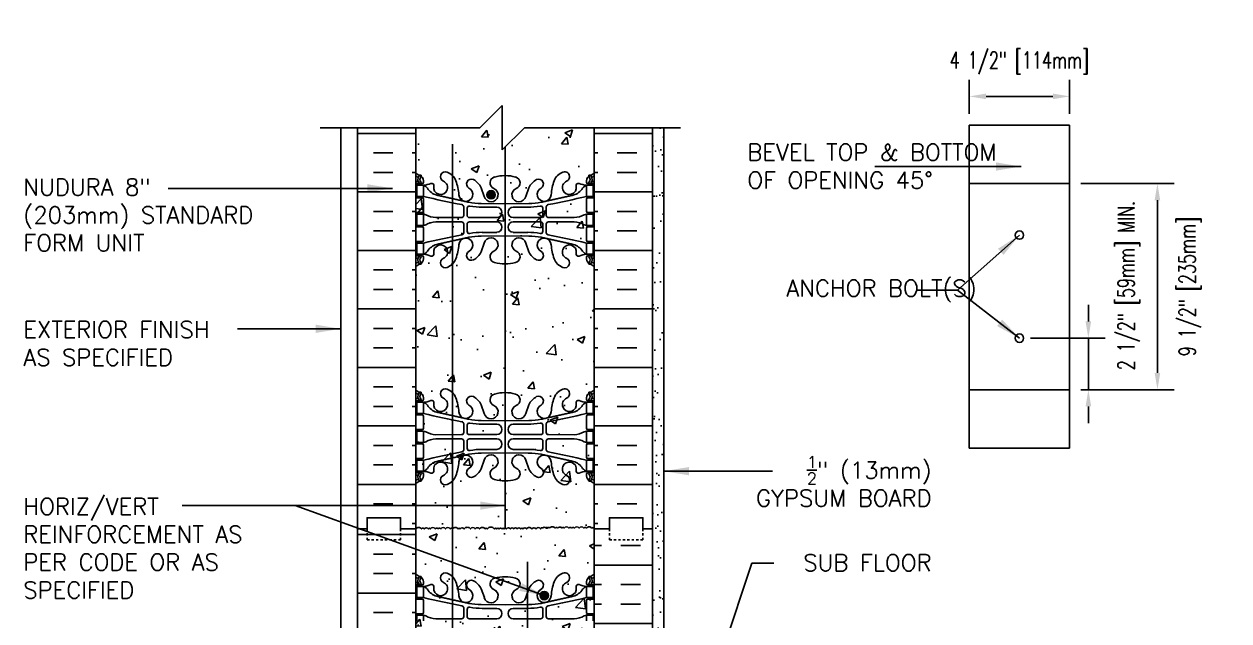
# Model space of a CAD drawing. Header units: inches. Extents: x 23.5 to 82.7, y -12.5 to 63.7.
# Drawn here: x 28.6 to 82.7, y 36.9 to 63.7 of the extents above; entities that cross this region are included whole.
import ezdxf

# ---------------------------------------------------------------- set-up
doc = ezdxf.new("R2010")
doc.units = ezdxf.units.IN
doc.header["$LTSCALE"] = 0.5
doc.header["$MEASUREMENT"] = 0
doc.linetypes.add('DASHED2', pattern=[0.375, 0.25, -0.125])
for name, color, linetype in [('HATCH', 12, 'Continuous'), ('line25', 2, 'Continuous'), ('LINE3', 3, 'Continuous'), ('LINE50', 5, 'Continuous'), ('LINE9', 9, 'Continuous'), ('TEXT', 4, 'Continuous'), ('Web_Edge', 9, 'Continuous')]:
    doc.layers.add(name, color=color, linetype=linetype)
doc.styles.add('DIM', font='romans.shx', dxfattribs={"width": 0.7})
doc.styles.add('ROMANS', font='romans.shx', dxfattribs={"height": 1.125})
doc.dimstyles.new('ext_12', dxfattribs={"dimscale": 12, "dimtxt": 0.09375, "dimasz": 0.09375, "dimexe": 0.09375, "dimexo": 0.0625, "dimgap": 0.0625, "dimtad": 1, "dimdec": 1, "dimzin": 3, "dimdsep": 46, "dimlunit": 4, "dimtxsty": 'DIM', "dimcen": 0.09, "dimdle": 0.09375, "dimclrt": 4, "dimadec": 0, "dimazin": 0, "dimtfac": 1, "dimtdec": 1, "dimtmove": 2, "dimatfit": 3, "dimfxl": 0, "dimfrac": 2, "dimtolj": 1, "dimtzin": 0, "dimarcsym": 0})
doc.dimstyles.new('ext_8', dxfattribs={"dimscale": 8, "dimtxt": 0.09375, "dimasz": 0.09375, "dimexe": 0.09375, "dimexo": 0.0625, "dimgap": 0.0625, "dimtad": 1, "dimdec": 1, "dimzin": 3, "dimdsep": 46, "dimlunit": 4, "dimtxsty": 'DIM', "dimcen": 0.09, "dimdle": 0.09375, "dimclrt": 4, "dimadec": 0, "dimazin": 0, "dimtfac": 1, "dimtdec": 1, "dimtmove": 2, "dimatfit": 3, "dimfxl": 0, "dimfrac": 2, "dimtolj": 1, "dimtzin": 0, "dimarcsym": 0})

# ---------------------------------------------------------------- blocks, each defined once
blk = doc.blocks.new('*D2')
at = {"layer": 'Defpoints', "color": 0}
for p in [(73.315, 49.565), (76.409, 49.565), (75.565, 47.252)]:
    blk.add_point(p, dxfattribs=at)
at = {"layer": 'TEXT', "color": 0, "lineweight": -2}
for p, q in [((76.409, 50.315), (76.409, 51.065)), ((73.815, 49.565), (77.159, 49.565)), ((76.409, 47.252), (76.409, 49.565)), ((76.065, 47.252), (77.159, 47.252)), ((76.409, 46.502), (76.409, 45.752))]:
    blk.add_line(p, q, dxfattribs=at)
at = {"layer": 'TEXT', "color": 0}
for points in [[(76.284, 50.315), (76.534, 50.315), (76.409, 49.565)], [(76.284, 46.502), (76.534, 46.502), (76.409, 47.252)]]:
    blk.add_solid(points, dxfattribs=at)
at = {"layer": 'TEXT', "color": 4, "insert": (78.224, 51.923), "char_height": 0.75, "attachment_point": 5, "rotation": 90, "style": 'DIM'}
blk.add_mtext('\\A1;2 1/2" [59mm] MIN.', dxfattribs=at)
blk = doc.blocks.new('*D3')
at = {"layer": 'Defpoints', "color": 0}
for p in [(75.565, 56.502), (75.565, 47.252), (79.508, 47.252)]:
    blk.add_point(p, dxfattribs=at)
at = {"layer": 'TEXT', "color": 0, "lineweight": -2}
for p, q in [((76.065, 56.502), (80.258, 56.502)), ((79.508, 55.752), (79.508, 48.002)), ((76.065, 47.252), (80.258, 47.252))]:
    blk.add_line(p, q, dxfattribs=at)
at = {"layer": 'TEXT', "color": 0}
for points in [[(79.383, 55.752), (79.633, 55.752), (79.508, 56.502)], [(79.383, 48.002), (79.633, 48.002), (79.508, 47.252)]]:
    blk.add_solid(points, dxfattribs=at)
at = {"layer": 'TEXT', "color": 4, "insert": (80.971, 51.877), "char_height": 0.75, "attachment_point": 5, "rotation": 90, "style": 'DIM'}
blk.add_mtext('\\A1;9 1/2" [235mm]', dxfattribs=at)
blk = doc.blocks.new('*D4')
at = {"layer": 'Defpoints', "color": 0}
for p in [(71.065, 60.413), (71.065, 59.127), (75.565, 59.127)]:
    blk.add_point(p, dxfattribs=at)
at = {"layer": 'TEXT', "color": 0, "lineweight": -2}
for p, q in [((71.065, 59.627), (71.065, 61.163)), ((75.565, 59.627), (75.565, 61.163)), ((74.815, 60.413), (71.815, 60.413))]:
    blk.add_line(p, q, dxfattribs=at)
at = {"layer": 'TEXT', "color": 0}
for points in [[(71.815, 60.538), (71.815, 60.288), (71.065, 60.413)], [(74.815, 60.538), (74.815, 60.288), (75.565, 60.413)]]:
    blk.add_solid(points, dxfattribs=at)
at = {"layer": 'TEXT', "color": 4, "insert": (73.315, 61.913), "char_height": 0.75, "attachment_point": 5, "style": 'DIM'}
blk.add_mtext('\\A1;4 1/2" [114mm]', dxfattribs=at)
blk = doc.blocks.new('8 web')
at = {"layer": 'Web_Edge'}
for p, q in [((-4, 6.589), (-3.922, 6.589)), ((-4, 6.489), (-3.716, 6.489)), ((-3.854, 6.868), (-3.764, 6.868)), ((-3.854, 6.489), (-3.854, 6.419)), ((-3.764, 6.868), (-3.764, 6.827)), ((-3.764, 6.489), (-3.764, 6.419)), ((-3.654, 6.619), (-3.654, 6.552)), ((3.654, 6.619), (3.654, 6.552)), ((4, 6.489), (3.716, 6.489)), ((3.854, 6.868), (3.764, 6.868)), ((3.764, 6.868), (3.764, 6.827)), ((3.764, 6.489), (3.764, 6.419)), ((3.854, 6.489), (3.854, 6.419)), ((4, 6.589), (3.922, 6.589)), ((-0.929, 5.917), (-1.071, 6.304)), ((0.929, 5.917), (1.071, 6.304)), ((-4, 5.849), (-3.716, 5.849)), ((-3.854, 5.919), (-3.854, 5.849)), ((-3.764, 5.919), (-3.764, 5.849)), ((-3.654, 5.787), (-3.654, 5.252)), ((-1.852, 5.45), (-1.852, 5.065)), ((-1.067, 5.601), (0, 5.586)), ((-1.019, 5.433), (-0.372, 5.433)), ((1.067, 5.601), (0, 5.586)), ((1.019, 5.433), (0.372, 5.433)), ((1.852, 5.45), (1.852, 5.065)), ((3.654, 5.787), (3.654, 5.252)), ((4, 5.849), (3.716, 5.849)), ((3.764, 5.919), (3.764, 5.849)), ((3.854, 5.919), (3.854, 5.849)), ((-4, 5.189), (-3.716, 5.189)), ((-3.854, 5.189), (-3.854, 5.119)), ((-3.764, 5.189), (-3.764, 5.119)), ((-3.106, 4.964), (-1.952, 4.965)), ((-1.699, 5.387), (-1.699, 5.065)), ((-1.599, 4.965), (-0.372, 4.965)), ((1.599, 4.965), (0.372, 4.965)), ((1.699, 5.387), (1.699, 5.065)), ((3.106, 4.964), (1.952, 4.965)), ((4, 5.189), (3.716, 5.189)), ((3.764, 5.189), (3.764, 5.119)), ((3.854, 5.189), (3.854, 5.119)), ((-4, 4.549), (-3.716, 4.549)), ((-3.854, 4.549), (-3.854, 4.619)), ((-3.764, 4.549), (-3.764, 4.619)), ((-3.654, 3.952), (-3.654, 4.487)), ((-3.106, 4.775), (-1.952, 4.774)), ((-1.852, 4.289), (-1.852, 4.674)), ((-1.699, 4.351), (-1.699, 4.674)), ((-1.599, 4.774), (-0.372, 4.774)), ((1.599, 4.774), (0.372, 4.774)), ((1.699, 4.351), (1.699, 4.674)), ((1.852, 4.289), (1.852, 4.674)), ((3.106, 4.775), (1.952, 4.774)), ((3.654, 3.952), (3.654, 4.487)), ((4, 4.549), (3.716, 4.549)), ((3.764, 4.549), (3.764, 4.619)), ((3.854, 4.549), (3.854, 4.619)), ((-4, 3.889), (-3.716, 3.889)), ((-3.854, 3.819), (-3.854, 3.889)), ((-3.764, 3.819), (-3.764, 3.889)), ((-0.929, 3.822), (-1.071, 3.435)), ((-1.067, 4.138), (0, 4.153)), ((-1.019, 4.305), (-0.372, 4.305)), ((1.067, 4.138), (0, 4.153)), ((1.019, 4.305), (0.372, 4.305)), ((0.929, 3.822), (1.071, 3.435)), ((4, 3.889), (3.716, 3.889)), ((3.764, 3.819), (3.764, 3.889)), ((3.854, 3.819), (3.854, 3.889)), ((-4, 3.249), (-3.716, 3.249)), ((-3.854, 3.249), (-3.854, 3.319)), ((-3.764, 3.249), (-3.764, 3.319)), ((4, 3.249), (3.716, 3.249)), ((3.764, 3.249), (3.764, 3.319)), ((3.854, 3.249), (3.854, 3.319)), ((-4, 3.149), (-3.922, 3.149)), ((-3.854, 2.871), (-3.764, 2.871)), ((-3.764, 2.871), (-3.764, 2.912)), ((-3.654, 3.119), (-3.654, 3.187)), ((3.654, 3.119), (3.654, 3.187)), ((3.764, 2.871), (3.764, 2.912)), ((3.854, 2.871), (3.764, 2.871)), ((4, 3.149), (3.922, 3.149)), ((-4, -3.149), (-3.922, -3.149)), ((-3.854, -2.871), (-3.764, -2.871)), ((-3.764, -2.871), (-3.764, -2.912)), ((-3.654, -3.119), (-3.654, -3.187)), ((3.654, -3.119), (3.654, -3.187)), ((3.854, -2.871), (3.764, -2.871)), ((3.764, -2.871), (3.764, -2.912)), ((4, -3.149), (3.922, -3.149)), ((-4, -3.249), (-3.716, -3.249)), ((-3.854, -3.249), (-3.854, -3.319)), ((-3.764, -3.249), (-3.764, -3.319)), ((-0.929, -3.822), (-1.071, -3.435)), ((0.929, -3.822), (1.071, -3.435)), ((4, -3.249), (3.716, -3.249)), ((3.764, -3.249), (3.764, -3.319)), ((3.854, -3.249), (3.854, -3.319)), ((-4, -3.889), (-3.716, -3.889)), ((-3.854, -3.819), (-3.854, -3.889)), ((-3.764, -3.819), (-3.764, -3.889)), ((-3.654, -3.952), (-3.654, -4.487)), ((-1.852, -4.289), (-1.852, -4.674)), ((-1.067, -4.138), (0, -4.153)), ((-1.019, -4.305), (-0.372, -4.305)), ((1.067, -4.138), (0, -4.153)), ((1.019, -4.305), (0.372, -4.305)), ((1.852, -4.289), (1.852, -4.674)), ((3.654, -3.952), (3.654, -4.487)), ((4, -3.889), (3.716, -3.889)), ((3.764, -3.819), (3.764, -3.889)), ((3.854, -3.819), (3.854, -3.889)), ((-4, -4.549), (-3.716, -4.549)), ((-3.854, -4.549), (-3.854, -4.619)), ((-3.764, -4.549), (-3.764, -4.619)), ((-3.106, -4.775), (-1.952, -4.774)), ((-1.699, -4.351), (-1.699, -4.674)), ((-1.599, -4.774), (-0.372, -4.774)), ((1.599, -4.774), (0.372, -4.774)), ((1.699, -4.351), (1.699, -4.674)), ((3.106, -4.775), (1.952, -4.774)), ((4, -4.549), (3.716, -4.549)), ((3.764, -4.549), (3.764, -4.619)), ((3.854, -4.549), (3.854, -4.619)), ((-4, -5.189), (-3.716, -5.189)), ((-3.854, -5.189), (-3.854, -5.119)), ((-3.764, -5.189), (-3.764, -5.119)), ((-3.654, -5.787), (-3.654, -5.252)), ((-3.106, -4.964), (-1.952, -4.965)), ((-1.852, -5.45), (-1.852, -5.065)), ((-1.699, -5.387), (-1.699, -5.065)), ((-1.599, -4.965), (-0.372, -4.965)), ((1.599, -4.965), (0.372, -4.965)), ((1.699, -5.387), (1.699, -5.065)), ((1.852, -5.45), (1.852, -5.065)), ((3.106, -4.964), (1.952, -4.965)), ((3.654, -5.787), (3.654, -5.252)), ((4, -5.189), (3.716, -5.189)), ((3.764, -5.189), (3.764, -5.119)), ((3.854, -5.189), (3.854, -5.119)), ((-4, -5.849), (-3.716, -5.849)), ((-3.854, -5.919), (-3.854, -5.849)), ((-3.764, -5.919), (-3.764, -5.849)), ((-0.929, -5.917), (-1.071, -6.304)), ((-1.067, -5.601), (0, -5.586)), ((-1.019, -5.433), (-0.372, -5.433)), ((1.067, -5.601), (0, -5.586)), ((1.019, -5.433), (0.372, -5.433)), ((0.929, -5.917), (1.071, -6.304)), ((4, -5.849), (3.716, -5.849)), ((3.764, -5.919), (3.764, -5.849)), ((3.854, -5.919), (3.854, -5.849)), ((-3.854, -6.489), (-3.854, -6.419)), ((-3.764, -6.489), (-3.764, -6.419)), ((3.764, -6.489), (3.764, -6.419)), ((3.854, -6.489), (3.854, -6.419)), ((-4, -6.489), (-3.716, -6.489)), ((-4, -6.589), (-3.922, -6.589)), ((-3.854, -6.868), (-3.764, -6.868)), ((-3.764, -6.868), (-3.764, -6.827)), ((-3.654, -6.619), (-3.654, -6.552)), ((3.654, -6.619), (3.654, -6.552)), ((4, -6.489), (3.716, -6.489)), ((3.764, -6.868), (3.764, -6.827)), ((3.854, -6.868), (3.764, -6.868)), ((4, -6.589), (3.922, -6.589))]:
    blk.add_line(p, q, dxfattribs=at)
for points in [[(-3.959, 5.919), (-3.659, 5.919), (-3.659, 6.419), (-3.959, 6.419)], [(3.959, 5.919), (3.659, 5.919), (3.659, 6.419), (3.959, 6.419)], [(-3.959, 3.819), (-3.659, 3.819), (-3.659, 3.319), (-3.959, 3.319)], [(3.959, 3.819), (3.659, 3.819), (3.659, 3.319), (3.959, 3.319)], [(-3.959, -3.819), (-3.659, -3.819), (-3.659, -3.319), (-3.959, -3.319)], [(3.959, -3.819), (3.659, -3.819), (3.659, -3.319), (3.959, -3.319)], [(-3.959, -5.919), (-3.659, -5.919), (-3.659, -6.419), (-3.959, -6.419)], [(3.959, -5.919), (3.659, -5.919), (3.659, -6.419), (3.959, -6.419)]]:
    blk.add_lwpolyline(points, close=True, dxfattribs=at)
for points in [[(-3.659, 4.869), (-3.659, 5.119), (-3.959, 5.119), (-3.959, 4.869)], [(-3.659, 4.869), (-3.659, 4.619), (-3.959, 4.619), (-3.959, 4.869)], [(3.659, 4.869), (3.659, 5.119), (3.959, 5.119), (3.959, 4.869)], [(3.659, 4.869), (3.659, 4.619), (3.959, 4.619), (3.959, 4.869)], [(-3.659, -4.869), (-3.659, -4.619), (-3.959, -4.619), (-3.959, -4.869)], [(3.659, -4.869), (3.659, -4.619), (3.959, -4.619), (3.959, -4.869)], [(-3.659, -4.869), (-3.659, -5.119), (-3.959, -5.119), (-3.959, -4.869)], [(3.659, -4.869), (3.659, -5.119), (3.959, -5.119), (3.959, -4.869)]]:
    blk.add_lwpolyline(points, dxfattribs=at)
for centre, radius, start, end in [((-3.654, 7.327), 0.5, 226.2109, 250.5288), ((-3.654, 7.327), 0.6, 234.7832, 245.0748), ((-3.922, 6.609), 0.0196, 269.4032, 15.4901), ((-3.66, 6.674), 0.25, 140.1145, 222.4609), ((-3.916, 6.764), 0.021, 343.464, 63.9957), ((-3.818, 6.805), 0.045, 321.448, 139.1879), ((-3.812, 6.536), 0.045, 222.4609, 42.4609), ((-3.904, 6.619), 0.25, 0, 70.5288), ((-3.66, 6.674), 0.16, 140.0001, 222.4609), ((-3.716, 6.552), 0.0625, 270, 0), ((-3.714, 7.415), 0.997, 273.1538, 293.1467), ((-3.288, 6.408), 0.0968, 340.1551, 110.4331), ((-2.89, 6.313), 0.314, 168.5886, 66.1916), ((-2.681, 6.804), 0.22, 68.1963, 248.1963), ((-2.839, 6.375), 0.677, 21.1239, 69.3197), ((-4.43, 5.81), 2.365, 4.3895, 20.0015), ((-1.507, 6.473), 0.217, 65.5264, 238.537), ((-1.758, 6.003), 0.75, 23.6938, 62.9705), ((-0.406, 6.529), 0.268, 104.7892, 250.0338), ((-0.012, 5.096), 1.754, 89.6229, 105.2918), ((0.012, 5.096), 1.754, 74.7082, 90.3771), ((0.406, 6.529), 0.268, 289.9662, 75.2108), ((1.758, 6.003), 0.75, 117.0295, 156.3062), ((1.507, 6.473), 0.217, 301.463, 114.4736), ((4.43, 5.81), 2.365, 159.9985, 175.6105), ((2.839, 6.375), 0.677, 110.6803, 158.8761), ((2.89, 6.313), 0.314, 113.8084, 11.4114), ((2.681, 6.804), 0.22, 291.8037, 111.8037), ((3.288, 6.408), 0.0968, 69.5669, 199.8449), ((3.714, 7.415), 0.997, 246.8533, 266.8462), ((3.904, 6.619), 0.25, 109.4712, 180), ((3.716, 6.552), 0.0625, 180, 270), ((3.812, 6.536), 0.045, 137.5391, 317.5391), ((3.818, 6.805), 0.045, 40.8121, 218.552), ((3.66, 6.674), 0.16, 317.5391, 39.9999), ((3.654, 7.327), 0.5, 289.4712, 313.7891), ((3.66, 6.674), 0.25, 317.5391, 39.8855), ((3.916, 6.764), 0.021, 116.0043, 196.536), ((3.922, 6.609), 0.0196, 164.5099, 270.5968), ((3.654, 7.327), 0.6, 294.9252, 305.2168), ((-3.781, 6.077), 0.364, 34.9775, 70.3387), ((-2.858, 6.688), 0.743, 212.7919, 253.8107), ((-1.759, 6.006), 0.314, 182.7357, 63.9348), ((-0.624, 5.99), 0.314, 193.4146, 66.1916), ((0.624, 5.99), 0.314, 113.8084, 346.5854), ((1.759, 6.006), 0.314, 116.0652, 357.2643), ((2.858, 6.688), 0.743, 286.1893, 327.2081), ((3.781, 6.077), 0.364, 109.6613, 145.0225), ((-3.716, 5.787), 0.0625, 0, 90), ((3.15, 33.34), 28.253, 256.0552, 259.6343), ((-1.952, 5.45), 0.1, 360, 79.6343), ((-1.599, 5.387), 0.1, 79.2546, 180), ((-1.072, 8.585), 2.984, 259.2546, 270.0995), ((-1.024, 8.417), 2.984, 259.2546, 270.0995), ((-0.372, 5.199), 0.234, 270, 90), ((0.372, 5.199), 0.234, 90, 270), ((1.024, 8.417), 2.984, 269.9005, 280.7454), ((1.072, 8.585), 2.984, 269.9005, 280.7454), ((1.599, 5.387), 0.1, 0, 100.7454), ((1.952, 5.45), 0.1, 100.3657, 180), ((-3.15, 33.34), 28.253, 280.3657, 283.9448), ((3.716, 5.787), 0.0625, 90, 180), ((-3.716, 5.252), 0.0625, 270, 0), ((-3.663, 4.901), 0.219, 60.4937, 88.92), ((-3.021, 6.121), 1.16, 242.5844, 265.8032), ((-1.952, 5.065), 0.1, 270.0388, 360), ((-1.599, 5.065), 0.1, 180, 270), ((1.599, 5.065), 0.1, 270, 0), ((1.952, 5.065), 0.1, 180, 269.9612), ((3.021, 6.121), 1.16, 274.1968, 297.4156), ((3.663, 4.901), 0.219, 91.08, 119.5063), ((3.716, 5.252), 0.0625, 180, 270), ((-3.716, 4.487), 0.0625, 0, 90), ((-3.663, 4.838), 0.219, 271.08, 299.5063), ((-3.021, 3.618), 1.16, 94.1968, 117.4156), ((-1.952, 4.674), 0.1, 0, 89.9612), ((-1.599, 4.674), 0.1, 90, 180), ((-1.599, 4.351), 0.1, 180, 280.7454), ((-0.372, 4.54), 0.234, 270, 90), ((0.372, 4.54), 0.234, 90, 270), ((1.599, 4.351), 0.1, 259.2546, 0), ((1.599, 4.674), 0.1, 0, 90), ((1.952, 4.674), 0.1, 90.0388, 180), ((3.021, 3.618), 1.16, 62.5844, 85.8032), ((3.663, 4.838), 0.219, 240.4937, 268.92), ((3.716, 4.487), 0.0625, 90, 180), ((-3.716, 3.952), 0.0625, 270, 0), ((3.15, -23.601), 28.253, 100.3657, 103.9448), ((-1.759, 3.733), 0.314, 296.0652, 177.2643), ((-1.952, 4.289), 0.1, 280.3657, 0), ((-1.072, 1.154), 2.984, 89.9005, 100.7454), ((-1.024, 1.322), 2.984, 89.9005, 100.7454), ((-0.624, 3.749), 0.314, 293.8084, 166.5854), ((0.624, 3.749), 0.314, 13.4146, 246.1916), ((1.024, 1.322), 2.984, 79.2546, 90.0995), ((1.072, 1.154), 2.984, 79.2546, 90.0995), ((1.759, 3.733), 0.314, 2.7357, 243.9348), ((1.952, 4.289), 0.1, 180, 259.6343), ((-3.15, -23.601), 28.253, 76.0552, 79.6343), ((3.716, 3.952), 0.0625, 180, 270), ((-3.812, 3.203), 0.045, 317.5391, 137.5391), ((-3.716, 3.187), 0.0625, 360, 90), ((-3.781, 3.662), 0.364, 289.6613, 325.0225), ((-3.714, 2.324), 0.997, 66.8533, 86.8462), ((-2.858, 3.051), 0.743, 106.1893, 147.2081), ((-3.288, 3.331), 0.0968, 249.5669, 19.8449), ((-2.89, 3.426), 0.314, 293.8084, 191.4114), ((-4.43, 3.929), 2.365, 339.9985, 355.6105), ((-1.507, 3.266), 0.217, 121.463, 294.4736), ((-1.758, 3.736), 0.75, 297.0295, 336.3062), ((-0.406, 3.21), 0.268, 109.9662, 255.2108), ((0.406, 3.21), 0.268, 284.7892, 70.0338), ((1.758, 3.736), 0.75, 203.6938, 242.9705), ((1.507, 3.266), 0.217, 245.5264, 58.537), ((4.43, 3.929), 2.365, 184.3895, 200.0015), ((2.89, 3.426), 0.314, 348.5886, 246.1916), ((2.858, 3.051), 0.743, 32.7919, 73.8107), ((3.288, 3.331), 0.0968, 160.1551, 290.4331), ((3.714, 2.324), 0.997, 93.1538, 113.1467), ((3.781, 3.662), 0.364, 214.9775, 250.3387), ((3.716, 3.187), 0.0625, 90, 180), ((3.812, 3.203), 0.045, 42.4609, 222.4609), ((-3.654, 2.412), 0.6, 114.9252, 125.2168), ((-3.654, 2.412), 0.5, 109.4712, 133.7891), ((-3.922, 3.13), 0.0196, 344.5099, 90.5968), ((-3.66, 3.065), 0.25, 137.5391, 219.8855), ((-3.916, 2.975), 0.021, 296.0043, 16.536), ((-3.818, 2.934), 0.045, 220.8121, 38.552), ((-3.904, 3.119), 0.25, 289.4712, 360), ((-3.66, 3.065), 0.16, 137.5391, 219.9999), ((-2.681, 2.935), 0.22, 111.8037, 291.8037), ((-2.839, 3.364), 0.677, 290.6803, 338.8761), ((-0.012, 4.643), 1.754, 254.7082, 270.3771), ((0.012, 4.643), 1.754, 269.6229, 285.2918), ((2.839, 3.364), 0.677, 201.1239, 249.3197), ((2.681, 2.935), 0.22, 248.1963, 68.1963), ((3.904, 3.119), 0.25, 180, 250.5288), ((3.818, 2.934), 0.045, 141.448, 319.1879), ((3.66, 3.065), 0.16, 320.0001, 42.4609), ((3.654, 2.412), 0.5, 46.2109, 70.5288), ((3.66, 3.065), 0.25, 320.1145, 42.4609), ((3.916, 2.975), 0.021, 163.464, 243.9957), ((3.922, 3.13), 0.0196, 89.4032, 195.4901), ((3.654, 2.412), 0.6, 54.7832, 65.0748), ((-3.654, -2.412), 0.5, 226.2109, 250.5288), ((-3.654, -2.412), 0.6, 234.7832, 245.0748), ((-3.922, -3.13), 0.0196, 269.4032, 15.4901), ((-3.66, -3.065), 0.25, 140.1145, 222.4609), ((-3.916, -2.975), 0.021, 343.464, 63.9957), ((-3.818, -2.934), 0.045, 321.448, 139.1879), ((-3.812, -3.203), 0.045, 222.4609, 42.4609), ((-3.904, -3.119), 0.25, 0, 70.5288), ((-3.66, -3.065), 0.16, 140.0001, 222.4609), ((-3.716, -3.187), 0.0625, 270, 0), ((-3.714, -2.324), 0.997, 273.1538, 293.1467), ((-3.288, -3.331), 0.0968, 340.1551, 110.4331), ((-2.89, -3.426), 0.314, 168.5886, 66.1916), ((-2.681, -2.935), 0.22, 68.1963, 248.1963), ((-2.839, -3.364), 0.677, 21.1239, 69.3197), ((-4.43, -3.929), 2.365, 4.3895, 20.0015), ((-1.507, -3.266), 0.217, 65.5264, 238.537), ((-1.758, -3.736), 0.75, 23.6938, 62.9705), ((-0.406, -3.21), 0.268, 104.7892, 250.0338), ((-0.012, -4.643), 1.754, 89.6229, 105.2918), ((0.012, -4.643), 1.754, 74.7082, 90.3771), ((0.406, -3.21), 0.268, 289.9662, 75.2108), ((1.758, -3.736), 0.75, 117.0295, 156.3062), ((1.507, -3.266), 0.217, 301.463, 114.4736), ((4.43, -3.929), 2.365, 159.9985, 175.6105), ((2.839, -3.364), 0.677, 110.6803, 158.8761), ((2.89, -3.426), 0.314, 113.8084, 11.4114), ((2.681, -2.935), 0.22, 291.8037, 111.8037), ((3.288, -3.331), 0.0968, 69.5669, 199.8449), ((3.714, -2.324), 0.997, 246.8533, 266.8462), ((3.904, -3.119), 0.25, 109.4712, 180), ((3.716, -3.187), 0.0625, 180, 270), ((3.812, -3.203), 0.045, 137.5391, 317.5391), ((3.818, -2.934), 0.045, 40.8121, 218.552), ((3.66, -3.065), 0.16, 317.5391, 39.9999), ((3.654, -2.412), 0.5, 289.4712, 313.7891), ((3.66, -3.065), 0.25, 317.5391, 39.8855), ((3.916, -2.975), 0.021, 116.0043, 196.536), ((3.922, -3.13), 0.0196, 164.5099, 270.5968), ((3.654, -2.412), 0.6, 294.9252, 305.2168), ((-3.781, -3.662), 0.364, 34.9775, 70.3387), ((-2.858, -3.051), 0.743, 212.7919, 253.8107), ((-1.759, -3.733), 0.314, 182.7357, 63.9348), ((-0.624, -3.749), 0.314, 193.4146, 66.1916), ((0.624, -3.749), 0.314, 113.8084, 346.5854), ((1.759, -3.733), 0.314, 116.0652, 357.2643), ((2.858, -3.051), 0.743, 286.1893, 327.2081), ((3.781, -3.662), 0.364, 109.6613, 145.0225), ((-3.716, -3.952), 0.0625, 0, 90), ((3.15, 23.601), 28.253, 256.0552, 259.6343), ((-1.952, -4.289), 0.1, 360, 79.6343), ((-1.599, -4.351), 0.1, 79.2546, 180), ((-1.072, -1.154), 2.984, 259.2546, 270.0995), ((-1.024, -1.322), 2.984, 259.2546, 270.0995), ((-0.372, -4.54), 0.234, 270, 90), ((0.372, -4.54), 0.234, 90, 270), ((1.024, -1.322), 2.984, 269.9005, 280.7454), ((1.072, -1.154), 2.984, 269.9005, 280.7454), ((1.599, -4.351), 0.1, 0, 100.7454), ((1.952, -4.289), 0.1, 100.3657, 180), ((-3.15, 23.601), 28.253, 280.3657, 283.9448), ((3.716, -3.952), 0.0625, 90, 180), ((-3.716, -4.487), 0.0625, 270, 0), ((-3.663, -4.838), 0.219, 60.4937, 88.92), ((-3.021, -3.618), 1.16, 242.5844, 265.8032), ((-1.952, -4.674), 0.1, 270.0388, 360), ((-1.599, -4.674), 0.1, 180, 270), ((1.599, -4.674), 0.1, 270, 0), ((1.952, -4.674), 0.1, 180, 269.9612), ((3.021, -3.618), 1.16, 274.1968, 297.4156), ((3.663, -4.838), 0.219, 91.08, 119.5063), ((3.716, -4.487), 0.0625, 180, 270), ((-3.716, -5.252), 0.0625, 0, 90), ((-3.663, -4.901), 0.219, 271.08, 299.5063), ((-3.021, -6.121), 1.16, 94.1968, 117.4156), ((-1.952, -5.065), 0.1, 0, 89.9612), ((-1.599, -5.065), 0.1, 90, 180), ((-1.599, -5.387), 0.1, 180, 280.7454), ((-0.372, -5.199), 0.234, 270, 90), ((0.372, -5.199), 0.234, 90, 270), ((1.599, -5.387), 0.1, 259.2546, 0), ((1.599, -5.065), 0.1, 0, 90), ((1.952, -5.065), 0.1, 90.0388, 180), ((3.021, -6.121), 1.16, 62.5844, 85.8032), ((3.663, -4.901), 0.219, 240.4937, 268.92), ((3.716, -5.252), 0.0625, 90, 180), ((-3.716, -5.787), 0.0625, 270, 0), ((3.15, -33.34), 28.253, 100.3657, 103.9448), ((-1.759, -6.006), 0.314, 296.0652, 177.2643), ((-1.952, -5.45), 0.1, 280.3657, 0), ((-1.072, -8.585), 2.984, 89.9005, 100.7454), ((-1.024, -8.417), 2.984, 89.9005, 100.7454), ((-0.624, -5.99), 0.314, 293.8084, 166.5854), ((0.624, -5.99), 0.314, 13.4146, 246.1916), ((1.024, -8.417), 2.984, 79.2546, 90.0995), ((1.072, -8.585), 2.984, 79.2546, 90.0995), ((1.759, -6.006), 0.314, 2.7357, 243.9348), ((1.952, -5.45), 0.1, 180, 259.6343), ((-3.15, -33.34), 28.253, 76.0552, 79.6343), ((3.716, -5.787), 0.0625, 180, 270), ((-3.781, -6.077), 0.364, 289.6613, 325.0225), ((-3.714, -7.415), 0.997, 66.8533, 86.8462), ((-2.858, -6.688), 0.743, 106.1893, 147.2081), ((-3.288, -6.408), 0.0968, 249.5669, 19.8449), ((-2.89, -6.313), 0.314, 293.8084, 191.4114), ((-4.43, -5.81), 2.365, 339.9985, 355.6105), ((-1.507, -6.473), 0.217, 121.463, 294.4736), ((-1.758, -6.003), 0.75, 297.0295, 336.3062), ((-0.406, -6.529), 0.268, 109.9662, 255.2108), ((0.406, -6.529), 0.268, 284.7892, 70.0338), ((1.758, -6.003), 0.75, 203.6938, 242.9705), ((1.507, -6.473), 0.217, 245.5264, 58.537), ((4.43, -5.81), 2.365, 184.3895, 200.0015), ((2.89, -6.313), 0.314, 348.5886, 246.1916), ((2.858, -6.688), 0.743, 32.7919, 73.8107), ((3.288, -6.408), 0.0968, 160.1551, 290.4331), ((3.714, -7.415), 0.997, 93.1538, 113.1467), ((3.781, -6.077), 0.364, 214.9775, 250.3387), ((-3.654, -7.327), 0.6, 114.9252, 125.2168), ((-3.654, -7.327), 0.5, 109.4712, 133.7891), ((-3.922, -6.609), 0.0196, 344.5099, 90.5968), ((-3.66, -6.674), 0.25, 137.5391, 219.8855), ((-3.916, -6.764), 0.021, 296.0043, 16.536), ((-3.818, -6.805), 0.045, 220.8121, 38.552), ((-3.812, -6.536), 0.045, 317.5391, 137.5391), ((-3.904, -6.619), 0.25, 289.4712, 360), ((-3.66, -6.674), 0.16, 137.5391, 219.9999), ((-3.716, -6.552), 0.0625, 360, 90), ((-2.681, -6.804), 0.22, 111.8037, 291.8037), ((-2.839, -6.375), 0.677, 290.6803, 338.8761), ((-0.012, -5.096), 1.754, 254.7082, 270.3771), ((0.012, -5.096), 1.754, 269.6229, 285.2918), ((2.839, -6.375), 0.677, 201.1239, 249.3197), ((2.681, -6.804), 0.22, 248.1963, 68.1963), ((3.716, -6.552), 0.0625, 90, 180), ((3.904, -6.619), 0.25, 180, 250.5288), ((3.812, -6.536), 0.045, 42.4609, 222.4609), ((3.818, -6.805), 0.045, 141.448, 319.1879), ((3.66, -6.674), 0.16, 320.0001, 42.4609), ((3.654, -7.327), 0.5, 46.2109, 70.5288), ((3.66, -6.674), 0.25, 320.1145, 42.4609), ((3.916, -6.764), 0.021, 163.464, 243.9957), ((3.922, -6.609), 0.0196, 89.4032, 195.4901), ((3.654, -7.327), 0.6, 54.7832, 65.0748)]:
    blk.add_arc(centre, radius, start, end, dxfattribs=at)
for points in [[(-3.066, 5.974), (-1.628, 5.654)], [(3.066, 5.974), (1.628, 5.654)], [(-3.066, 3.765), (-1.628, 4.085)], [(3.066, 3.765), (1.628, 4.085)], [(-3.066, -3.765), (-1.628, -4.085)], [(3.066, -3.765), (1.628, -4.085)], [(-3.066, -5.974), (-1.628, -5.654)], [(3.066, -5.974), (1.628, -5.654)]]:
    blk.add_open_spline(points, degree=1, dxfattribs=at)

msp = doc.modelspace()

# ---------------------------------------------------------------- hatches: boundary and pattern name
at = {"layer": 'HATCH'}
h = msp.add_hatch(dxfattribs=at)
h.set_pattern_fill('INSUL', color=256, scale=7, style=0)
h.set_pattern_definition([(0, (-2879.9333, -356.0018), (0, 2.625), []), (0, (-2879.9333, -355.1268), (0, 2.625), [0.875, -0.875]), (0, (-2879.9333, -354.2518), (0, 2.625), [0.875, -0.875])])
h.paths.add_polyline_path([(43.603, 41.008), (44.041, 41.008), (44.041, 41.508), (45.541, 41.508), (45.541, 41.008), (46.228, 41.008), (46.228, 59.008), (45.541, 59.008), (45.541, 59.508), (44.041, 59.508), (44.041, 59.008), (43.603, 59.008)])
h = msp.add_hatch(dxfattribs=at)
h.set_pattern_fill('AR-CONC', color=256, scale=0.5, style=0)
edge = h.paths.add_edge_path()
edge.add_line((54.228, 59.008), (51.103, 59.008))
edge.add_line((51.103, 59.008), (50.103, 58.008))
edge.add_line((50.103, 58.008), (50.103, 59.008))
edge.add_line((50.103, 59.008), (50.103, 60.008))
edge.add_line((50.103, 60.008), (49.103, 59.008))
edge.add_line((49.103, 59.008), (46.228, 59.008))
edge.add_line((46.228, 59.008), (46.228, 51.377))
edge.add_spline(control_points=[(46.228, 51.377), (46.354, 51.313), (46.551, 51.212), (46.808, 51.498), (47.161, 51.203), (47.528, 51.476), (47.782, 51.204), (48.04, 51.398), (48.289, 51.186), (48.487, 51.326), (48.67, 51.343), (48.758, 51.219), (48.896, 51.182), (48.999, 51.306), (49.128, 51.355), (49.245, 51.391), (49.307, 51.367), (49.34, 51.325), (49.357, 51.269), (49.427, 51.244), (49.523, 51.22), (49.674, 51.211), (49.797, 51.287), (49.905, 51.295), (49.974, 51.306), (50.055, 51.29), (50.151, 51.245), (50.236, 51.207), (50.328, 51.201), (50.361, 51.291), (50.464, 51.308), (50.531, 51.369), (50.612, 51.361), (50.701, 51.364), (50.805, 51.36), (50.886, 51.322), (51.004, 51.259), (51.168, 51.246), (51.321, 51.313), (51.454, 51.389), (51.591, 51.406), (51.715, 51.413), (51.805, 51.386), (51.856, 51.3), (51.964, 51.232), (52.088, 51.201), (52.186, 51.197), (52.228, 51.195)], knot_values=[0, 0, 0, 0, 0.36882, 0.580962, 0.956064, 1.413946, 1.635694, 1.852394, 2.204033, 2.360582, 2.542219, 2.677797, 2.79395, 2.907785, 3.117226, 3.20968, 3.262351, 3.303115, 3.370216, 3.421138, 3.515057, 3.674522, 3.85319, 3.927977, 3.999794, 4.060692, 4.173001, 4.317056, 4.339836, 4.436406, 4.53825, 4.640095, 4.685656, 4.773056, 4.912503, 4.988734, 5.039656, 5.313971, 5.43662, 5.538465, 5.77077, 5.839112, 5.911139, 6.039898, 6.121993, 6.287819, 6.415577, 6.415577, 6.415577, 6.415577], degree=3, periodic=0)
edge.add_spline(control_points=[(52.228, 51.195), (52.271, 51.197), (52.369, 51.201), (52.492, 51.232), (52.6, 51.3), (52.652, 51.386), (52.742, 51.413), (52.866, 51.406), (53.003, 51.389), (53.136, 51.313), (53.288, 51.246), (53.453, 51.259), (53.57, 51.322), (53.651, 51.36), (53.755, 51.364), (53.845, 51.361), (53.925, 51.369), (53.992, 51.308), (54.095, 51.291), (54.129, 51.201), (54.188, 51.204), (54.212, 51.21), (54.228, 51.215)], knot_values=[4.266465, 4.266465, 4.266465, 4.266465, 4.394223, 4.560049, 4.642143, 4.770902, 4.842929, 4.911272, 5.143576, 5.245421, 5.368071, 5.642385, 5.693308, 5.769539, 5.908986, 5.996385, 6.041947, 6.143791, 6.245636, 6.342205, 6.364986, 6.415577, 6.415577, 6.415577, 6.415577], degree=3, periodic=0)
edge.add_line((54.228, 51.215), (54.228, 59.008))
h = msp.add_hatch(dxfattribs=at)
h.set_pattern_fill('INSUL', color=256, scale=7, style=0)
h.set_pattern_definition([(180, (2980.39, -356.0018), (0, 2.625), []), (180, (2980.39, -355.1268), (0, 2.625), [0.875, -0.875]), (180, (2980.39, -354.2518), (0, 2.625), [0.875, -0.875])])
h.paths.add_polyline_path([(56.853, 41.008), (56.416, 41.008), (56.416, 41.508), (54.916, 41.508), (54.916, 41.008), (54.228, 41.008), (54.228, 59.008), (54.916, 59.008), (54.916, 59.508), (56.416, 59.508), (56.416, 59.008), (56.853, 59.008)])
h = msp.add_hatch(dxfattribs=at)
h.set_pattern_fill('AR-SAND', color=256, scale=0.5, style=0)
h.set_pattern_definition([(37.5, (34.4269, -7.8671), (-0.031497, 0.963412), [0, -0.76, 0, -0.85, 0, -0.8125]), (7.5, (34.4269, -7.8671), (0.884888, 1.411073), [0, -0.41, 0, -0.685, 0, -0.2625]), (327.5, (33.8119, -7.8671), (1.557071, 0.00283), [0, -0.25, 0, -0.9, 0, -1.175]), (317.5, (33.8119, -7.8671), (1.503063, 0.438838), [0, -0.125, 0, -0.59, 0, -0.675])])
h.paths.add_polyline_path([(57.353, 59.008), (56.853, 59.008), (56.853, 41.008), (56.853, 29.758), (57.353, 29.758)])
h = msp.add_hatch(dxfattribs=at)
h.set_pattern_fill('AR-CONC', color=256, scale=0.5, style=0)
edge = h.paths.add_edge_path()
edge.add_spline(control_points=[(54.228, 51.215), (54.212, 51.21), (54.188, 51.204), (54.129, 51.201), (54.095, 51.291), (53.992, 51.308), (53.925, 51.369), (53.845, 51.361), (53.755, 51.364), (53.651, 51.36), (53.57, 51.322), (53.453, 51.259), (53.288, 51.246), (53.136, 51.313), (53.003, 51.389), (52.866, 51.406), (52.742, 51.413), (52.652, 51.386), (52.6, 51.3), (52.492, 51.232), (52.369, 51.201), (52.271, 51.197), (52.228, 51.195)], knot_values=[4.266465, 4.266465, 4.266465, 4.266465, 4.317056, 4.339836, 4.436406, 4.53825, 4.640095, 4.685656, 4.773056, 4.912503, 4.988734, 5.039656, 5.313971, 5.43662, 5.538465, 5.77077, 5.839112, 5.911139, 6.039898, 6.121993, 6.287819, 6.415577, 6.415577, 6.415577, 6.415577], degree=3, periodic=0)
edge.add_spline(control_points=[(52.228, 51.195), (52.186, 51.197), (52.088, 51.201), (51.964, 51.232), (51.856, 51.3), (51.805, 51.386), (51.715, 51.413), (51.591, 51.406), (51.454, 51.389), (51.321, 51.313), (51.168, 51.246), (51.004, 51.259), (50.886, 51.322), (50.805, 51.36), (50.701, 51.364), (50.612, 51.361), (50.531, 51.369), (50.464, 51.308), (50.361, 51.291), (50.328, 51.201), (50.236, 51.207), (50.151, 51.245), (50.055, 51.29), (49.974, 51.306), (49.905, 51.295), (49.797, 51.287), (49.674, 51.211), (49.523, 51.22), (49.427, 51.244), (49.357, 51.269), (49.34, 51.325), (49.307, 51.367), (49.245, 51.391), (49.128, 51.355), (48.999, 51.306), (48.896, 51.182), (48.758, 51.219), (48.67, 51.343), (48.487, 51.326), (48.289, 51.186), (48.04, 51.398), (47.782, 51.204), (47.528, 51.476), (47.161, 51.203), (46.808, 51.498), (46.551, 51.212), (46.354, 51.313), (46.228, 51.377)], knot_values=[0, 0, 0, 0, 0.127758, 0.293584, 0.375679, 0.504437, 0.576465, 0.644807, 0.877112, 0.978956, 1.101606, 1.37592, 1.426843, 1.503074, 1.642521, 1.72992, 1.775482, 1.877327, 1.979171, 2.07574, 2.098521, 2.242575, 2.354885, 2.415783, 2.4876, 2.562387, 2.741054, 2.90052, 2.994438, 3.045361, 3.112462, 3.153226, 3.205897, 3.298351, 3.507792, 3.621627, 3.737779, 3.873357, 4.054994, 4.211544, 4.563183, 4.779883, 5.001631, 5.459512, 5.834615, 6.046757, 6.415577, 6.415577, 6.415577, 6.415577], degree=3, periodic=0)
edge.add_line((46.228, 51.377), (46.228, 41.008))
edge.add_line((46.228, 41.008), (46.228, 23.008))
edge.add_line((46.228, 23.008), (46.228, 5.008))
edge.add_line((46.228, 5.008), (49.103, 5.008))
edge.add_line((49.103, 5.008), (50.103, 6.008))
edge.add_line((50.103, 6.008), (50.103, 5.008))
edge.add_line((50.103, 5.008), (50.103, 4.008))
edge.add_line((50.103, 4.008), (51.103, 5.008))
edge.add_line((51.103, 5.008), (54.228, 5.008))
edge.add_line((54.228, 5.008), (54.228, 17.383))
edge.add_line((54.228, 17.383), (54.228, 22.883))
edge.add_line((54.228, 22.883), (52.953, 22.883))
edge.add_arc((52.953, 22.783), 0.1, 90, 180)
edge.add_line((52.853, 22.783), (52.853, 21.383))
edge.add_line((52.853, 21.383), (52.353, 21.383))
edge.add_line((52.353, 21.383), (52.353, 22.883))
edge.add_arc((52.853, 22.883), 0.5, 90, 180, ccw=False)
edge.add_line((52.853, 23.383), (54.228, 23.383))
edge.add_line((54.228, 23.383), (54.228, 25.883))
edge.add_line((54.228, 25.883), (52.853, 25.883))
edge.add_arc((52.853, 26.383), 0.5, 180, 270, ccw=False)
edge.add_line((52.353, 26.383), (52.353, 27.883))
edge.add_line((52.353, 27.883), (52.853, 27.883))
edge.add_line((52.853, 27.883), (52.853, 26.483))
edge.add_arc((52.953, 26.483), 0.1, 180, 270)
edge.add_line((52.953, 26.383), (54.228, 26.383))
edge.add_line((54.228, 26.383), (54.228, 31.883))
edge.add_line((54.228, 31.883), (54.228, 41.008))
edge.add_line((54.228, 41.008), (54.228, 51.215))
h = msp.add_hatch(dxfattribs=at)
h.set_pattern_fill('INSUL', color=256, scale=7, style=0)
h.set_pattern_definition([(0, (-2879.9333, -374.0018), (0, 2.625), []), (0, (-2879.9333, -373.1268), (0, 2.625), [0.875, -0.875]), (0, (-2879.9333, -372.2518), (0, 2.625), [0.875, -0.875])])
h.paths.add_polyline_path([(43.603, 23.008), (44.041, 23.008), (44.041, 23.508), (45.541, 23.508), (45.541, 23.008), (46.228, 23.008), (46.228, 41.008), (45.541, 41.008), (45.541, 41.508), (44.041, 41.508), (44.041, 41.008), (43.603, 41.008)])
h = msp.add_hatch(dxfattribs=at)
h.set_pattern_fill('INSUL', color=256, scale=7, style=0)
h.set_pattern_definition([(0, (34.427, -7.867), (0, 2.625), []), (0, (34.427, -6.992), (0, 2.625), [0.875, -0.875]), (0, (34.427, -6.117), (0, 2.625), [0.875, -0.875])])
h.paths.add_polyline_path([(54.228, 31.883), (56.853, 29.258), (56.853, 41.008), (56.416, 41.008), (56.416, 40.508), (54.916, 40.508), (54.916, 41.008), (54.228, 41.008)])
h.paths.add_polyline_path([(56.853, 20.008), (54.228, 17.383), (54.228, 5.008), (54.916, 5.008), (54.916, 5.508), (56.416, 5.508), (56.416, 5.008), (56.853, 5.008)])
at = {"layer": 'LINE3'}
for points in [[(49.417, 55.998, 1), (49.792, 55.998, 1)], [(51.799, 38.014, 1), (52.174, 38.014, 1)]]:
    msp.add_hatch(color=256, dxfattribs=at).paths.add_polyline_path(points)

# ---------------------------------------------------------------- linework, layer by layer
at = {"layer": 'HATCH'}
for points in [[(52.228, 41.042, -0.484838), (52.477, 41.042, -0.520567), (52.598, 41.042, -0.520567), (52.782, 41.042, -0.520567), (52.886, 41.042, -0.520567), (53.096, 41.042, -0.520567), (53.222, 41.042, -0.520567), (53.348, 41.042, -0.520567), (53.558, 41.042, -0.520567), (53.768, 41.042, -0.520567), (53.889, 41.042, -0.520567), (54.114, 41.042, -0.520567), (54.209, 41.042, -0.063927), (54.228, 41.063, -0.063927)], [(46.228, 41.008, -0.484838), (46.477, 41.008, -0.520567), (46.598, 41.008, -0.520567), (46.782, 41.008, -0.520567), (46.886, 41.008, -0.520567), (47.096, 41.008, -0.520567), (47.222, 41.008, -0.520567), (47.348, 41.008, -0.520567), (47.558, 41.008, -0.520567), (47.768, 41.008, -0.520567), (47.889, 41.008, -0.520567), (48.114, 41.008, -0.520567), (48.209, 41.008, -0.520567), (48.397, 41.008, -0.520567), (48.675, 41.008, -0.520567), (48.885, 41.008, -0.520567), (49.085, 41.008, -0.520567), (49.331, 41.008, -0.520567), (49.441, 41.008, -0.520567), (49.748, 41.008, -0.520567), (49.853, 41.008, -0.520567), (49.968, 41.008, -0.520567), (50.089, 41.008, -0.520567), (50.178, 41.008, -0.520567), (50.293, 41.008, -0.520567), (50.472, 41.008, -0.520567), (50.619, 41.008, -0.520567), (50.771, 41.008, -0.520567), (50.928, 41.008, -0.520567), (51.028, 41.008, -0.520567), (51.206, 41.008, -0.520567), (51.427, 41.008, -0.520567), (51.621, 41.008, -0.520567), (51.825, 41.008, -0.520567), (51.925, 41.05, -0.520567), (52.056, 41.05, -0.520567), (52.145, 41.05, -0.613818), (52.228, 41.042)]]:
    msp.add_lwpolyline(points, format="xyb", dxfattribs=at)
at = {"layer": 'line25'}
for p, q in [((46.228, 59.008), (46.228, 41.008)), ((54.228, 41.008), (54.228, 59.008)), ((46.228, 41.008), (46.228, 23.008)), ((54.228, 31.883), (54.228, 41.008))]:
    msp.add_line(p, q, dxfattribs=at)
at = {"layer": 'LINE3'}
for p, q in [((47.876, 22.776), (47.876, 58.272)), ((50.24, 58.144), (50.24, 41.038)), ((51.23, 39.533), (51.23, 5.008))]:
    msp.add_line(p, q, dxfattribs=at)
for centre in [(49.605, 55.998), (51.987, 38.014)]:
    msp.add_circle(centre, 0.188, dxfattribs=at)
at = {"layer": 'LINE50'}
for p, q in [((43.603, 41.008), (43.603, 59.008)), ((56.853, 41.008), (56.853, 59.008)), ((43.603, 23.008), (43.603, 41.008)), ((56.853, 29.258), (56.853, 41.008))]:
    msp.add_line(p, q, dxfattribs=at)
for points in [[(43.603, 41.008), (44.041, 41.008), (44.041, 41.508), (45.541, 41.508), (45.541, 41.008), (46.228, 41.008)], [(46.228, 41.008), (45.541, 41.008), (45.541, 41.508), (44.041, 41.508), (44.041, 41.008), (43.603, 41.008)], [(56.853, 41.008), (56.416, 41.008), (56.416, 41.508), (54.916, 41.508), (54.916, 41.008), (54.228, 41.008)], [(54.228, 41.008), (54.916, 41.008), (54.916, 41.508), (56.416, 41.508), (56.416, 41.008), (56.853, 41.008)]]:
    msp.add_lwpolyline(points, dxfattribs=at)
at = {"layer": 'LINE9'}
for p, q in [((50.103, 60.008), (49.103, 59.008)), ((50.103, 59.008), (50.103, 60.008)), ((41.925, 59.008), (49.103, 59.008)), ((42.853, 59.008), (42.853, 23.008)), ((50.103, 58.008), (51.103, 59.008)), ((50.103, 59.008), (50.103, 58.008)), ((51.103, 59.008), (58.101, 59.008)), ((57.353, 59.008), (57.353, 29.758)), ((71.065, 59.127), (71.065, 44.627)), ((71.065, 59.127), (75.565, 59.127)), ((75.565, 44.627), (75.565, 59.127)), ((71.065, 56.502), (75.565, 56.502)), ((71.065, 47.252), (75.565, 47.252)), ((71.065, 44.627), (75.565, 44.627))]:
    msp.add_line(p, q, dxfattribs=at)
at = {"layer": 'LINE9', "linetype": 'DASHED2', "ltscale": 0.15}
for points in [[(45.541, 41.008), (45.541, 41.008), (45.541, 40.508), (44.041, 40.508), (44.041, 41.008), (44.041, 41.008)], [(56.416, 41.008), (56.416, 41.008), (56.416, 40.508), (54.916, 40.508), (54.916, 41.008), (54.916, 41.008)]]:
    msp.add_lwpolyline(points, dxfattribs=at)
at = {"layer": 'LINE9'}
for centre in [(73.315, 54.19), (73.315, 49.565)]:
    msp.add_circle(centre, 0.188, dxfattribs=at)
at = {"layer": 'Web_Edge'}
for p, q in [((46.228, 38.597), (46.306, 38.597)), ((46.228, 38.497), (46.512, 38.497)), ((46.374, 38.876), (46.464, 38.876)), ((46.374, 38.497), (46.374, 38.427)), ((46.464, 38.876), (46.464, 38.834)), ((46.464, 38.497), (46.464, 38.427)), ((46.574, 38.627), (46.574, 38.56)), ((53.882, 38.627), (53.882, 38.56)), ((54.228, 38.497), (53.945, 38.497)), ((54.082, 38.876), (53.992, 38.876)), ((53.992, 38.876), (53.992, 38.834)), ((53.992, 38.497), (53.992, 38.427)), ((54.082, 38.497), (54.082, 38.427)), ((54.228, 38.597), (54.15, 38.597)), ((46.228, 37.857), (46.512, 37.857)), ((46.374, 37.927), (46.374, 37.857)), ((46.464, 37.927), (46.464, 37.857)), ((49.3, 37.925), (49.157, 38.312)), ((51.157, 37.925), (51.3, 38.312)), ((54.228, 37.857), (53.945, 37.857)), ((53.992, 37.927), (53.992, 37.857)), ((54.082, 37.927), (54.082, 37.857)), ((46.574, 37.795), (46.574, 37.26)), ((48.376, 37.457), (48.376, 37.072)), ((48.529, 37.395), (48.529, 37.072)), ((49.162, 37.609), (50.228, 37.593)), ((49.209, 37.441), (49.856, 37.441)), ((51.295, 37.609), (50.228, 37.593)), ((51.248, 37.441), (50.601, 37.441)), ((51.928, 37.395), (51.928, 37.072)), ((52.08, 37.457), (52.08, 37.072)), ((53.882, 37.795), (53.882, 37.26)), ((46.228, 37.197), (46.512, 37.197)), ((46.374, 37.197), (46.374, 37.127)), ((46.464, 37.197), (46.464, 37.127)), ((47.122, 36.972), (48.276, 36.972)), ((48.629, 36.972), (49.856, 36.972)), ((51.828, 36.972), (50.601, 36.972)), ((53.335, 36.972), (52.18, 36.972)), ((54.228, 37.197), (53.945, 37.197)), ((53.992, 37.197), (53.992, 37.127)), ((54.082, 37.197), (54.082, 37.127))]:
    msp.add_line(p, q, dxfattribs=at)
for points in [[(46.269, 37.927), (46.569, 37.927), (46.569, 38.427), (46.269, 38.427)], [(54.187, 37.927), (53.887, 37.927), (53.887, 38.427), (54.187, 38.427)]]:
    msp.add_lwpolyline(points, close=True, dxfattribs=at)
for points in [[(46.569, 36.877), (46.569, 37.127), (46.269, 37.127), (46.269, 36.877)], [(53.887, 36.877), (53.887, 37.127), (54.187, 37.127), (54.187, 36.877)]]:
    msp.add_lwpolyline(points, dxfattribs=at)
for centre, radius, start, end in [((46.574, 39.334), 0.5, 226.2109, 250.5288), ((47.547, 38.811), 0.22, 68.1963, 248.1963), ((47.39, 38.383), 0.677, 21.1239, 69.3197), ((53.067, 38.383), 0.677, 110.6803, 158.8761), ((52.91, 38.811), 0.22, 291.8037, 111.8037), ((53.882, 39.334), 0.5, 289.4712, 313.7891), ((46.574, 39.334), 0.6, 234.7832, 245.0748), ((46.306, 38.617), 0.0196, 269.4032, 15.4901), ((46.568, 38.682), 0.25, 140.1145, 222.4609), ((46.312, 38.771), 0.021, 343.464, 63.9957), ((46.41, 38.813), 0.045, 321.448, 139.1879), ((46.417, 38.543), 0.045, 222.4609, 42.4609), ((46.324, 38.627), 0.25, 0, 70.5288), ((46.568, 38.682), 0.16, 140.0001, 222.4609), ((46.512, 38.56), 0.0625, 270, 0), ((46.514, 39.423), 0.997, 273.1538, 293.1467), ((46.447, 38.085), 0.364, 34.9775, 70.3387), ((46.94, 38.415), 0.0968, 340.1551, 110.4331), ((47.339, 38.32), 0.314, 168.5886, 66.1916), ((45.799, 37.818), 2.365, 4.3895, 20.0015), ((48.721, 38.481), 0.217, 65.5264, 238.537), ((48.47, 38.01), 0.75, 23.6938, 62.9705), ((49.823, 38.536), 0.268, 104.7892, 250.0338), ((50.217, 37.104), 1.754, 89.6229, 105.2918), ((50.24, 37.104), 1.754, 74.7082, 90.3771), ((50.634, 38.536), 0.268, 289.9662, 75.2108), ((51.986, 38.01), 0.75, 117.0295, 156.3062), ((51.736, 38.481), 0.217, 301.463, 114.4736), ((54.658, 37.818), 2.365, 159.9985, 175.6105), ((53.118, 38.32), 0.314, 113.8084, 11.4114), ((53.516, 38.415), 0.0968, 69.5669, 199.8449), ((53.942, 39.423), 0.997, 246.8533, 266.8462), ((54.01, 38.085), 0.364, 109.6613, 145.0225), ((54.132, 38.627), 0.25, 109.4712, 180), ((53.945, 38.56), 0.0625, 180, 270), ((54.04, 38.543), 0.045, 137.5391, 317.5391), ((54.046, 38.813), 0.045, 40.8121, 218.552), ((53.889, 38.682), 0.16, 317.5391, 39.9999), ((53.889, 38.682), 0.25, 317.5391, 39.8855), ((54.144, 38.771), 0.021, 116.0043, 196.536), ((54.15, 38.617), 0.0196, 164.5099, 270.5968), ((53.882, 39.334), 0.6, 294.9252, 305.2168), ((46.512, 37.795), 0.0625, 0, 90), ((53.378, 65.347), 28.253, 256.0552, 259.6343), ((47.37, 38.696), 0.743, 212.7919, 253.8107), ((48.47, 38.014), 0.314, 182.7357, 63.9348), ((49.605, 37.998), 0.314, 193.4146, 66.1916), ((50.852, 37.998), 0.314, 113.8084, 346.5854), ((51.987, 38.014), 0.314, 116.0652, 357.2643), ((47.079, 65.347), 28.253, 280.3657, 283.9448), ((53.087, 38.696), 0.743, 286.1893, 327.2081), ((53.945, 37.795), 0.0625, 90, 180), ((48.276, 37.457), 0.1, 360, 79.6343), ((48.629, 37.395), 0.1, 79.2546, 180), ((49.157, 40.593), 2.984, 259.2546, 270.0995), ((49.204, 40.425), 2.984, 259.2546, 270.0995), ((49.856, 37.207), 0.234, 270, 90), ((50.601, 37.207), 0.234, 90, 270), ((51.253, 40.425), 2.984, 269.9005, 280.7454), ((51.3, 40.593), 2.984, 269.9005, 280.7454), ((51.828, 37.395), 0.1, 0, 100.7454), ((52.18, 37.457), 0.1, 100.3657, 180), ((46.512, 37.26), 0.0625, 270, 0), ((46.565, 36.908), 0.219, 60.4937, 88.92), ((47.207, 38.128), 1.16, 242.5844, 265.8032), ((48.276, 37.072), 0.1, 270.0388, 360), ((48.629, 37.072), 0.1, 180, 270), ((51.828, 37.072), 0.1, 270, 0), ((52.18, 37.072), 0.1, 180, 269.9612), ((53.25, 38.128), 1.16, 274.1968, 297.4156), ((53.891, 36.908), 0.219, 91.08, 119.5063), ((53.945, 37.26), 0.0625, 180, 270)]:
    msp.add_arc(centre, radius, start, end, dxfattribs=at)
for points in [[(47.163, 37.982), (48.6, 37.661)], [(53.294, 37.982), (51.856, 37.661)]]:
    msp.add_open_spline(points, degree=1, dxfattribs=at)

# ---------------------------------------------------------------- block references
at = {"layer": 'line25'}
msp.add_blockref('8 web', (50.228, 50.008), dxfattribs=at)

# ---------------------------------------------------------------- texts
at = {"layer": 'TEXT', "char_height": 0.75, "style": 'ROMANS'}
for s, insert, width, attachment_point in [('BEVEL TOP & BOTTOM \\POF OPENING 45%%D', (61.106, 57.28), 10.7094, 4), ('NUDURA 8" (203mm) STANDARD FORM UNIT', (28.612, 55.091), 11.74859, 4), ('ANCHOR BOLT(S)', (62.854, 51.68), 8.21011, 4), ('EXTERIOR FINISH\\PAS SPECIFIED', (28.612, 49.328), 11.74859, 4), ('\\A1;{\\H0.7x;\\S1/2;}" (13mm) GYPSUM BOARD', (69.372, 43.138), 8.97894, 6), ('HORIZ/VERT REINFORCEMENT AS PER CODE OR AS SPECIFIED', (28.612, 40.136), 11.74859, 4), ('\\A1;{\\H1x;SUB FLOOR}', (69.372, 39.488), 11.43486, 6)]:
    msp.add_mtext(s, dxfattribs=dict(at, insert=insert, width=width, attachment_point=attachment_point))

# ---------------------------------------------------------------- dimensions: what is measured, and where the dimension line sits
at = {"layer": 'TEXT'}
dim = msp.add_linear_dim(base=(71.065, 60.413), p1=(75.565, 59.127), p2=(71.065, 59.127), dimstyle='ext_8', dxfattribs=at)
dim.commit()
dim.dimension.update_dxf_attribs({"geometry": '*D4', "text_midpoint": (73.315, 61.913), "dimtype": 160})
dim = msp.add_linear_dim(base=(79.508299069, 47.252439004), p1=(75.564539274, 56.502439004), p2=(75.564539274, 47.252439004), angle=90, dimstyle='ext_8', dxfattribs=at)
dim.commit()
dim.dimension.update_dxf_attribs({"geometry": '*D3', "text_midpoint": (80.971459865, 51.877439004), "dimtype": 160})
dim = msp.add_linear_dim(base=(76.409, 49.565), p1=(75.565, 47.252), p2=(73.315, 49.565), angle=90, text='<> MIN.', dimstyle='ext_8', dxfattribs=at)
dim.commit()
dim.dimension.update_dxf_attribs({"geometry": '*D2', "text_midpoint": (78.224, 51.923), "dimtype": 160})

# ---------------------------------------------------------------- leaders
msp.add_leader([(73.388, 57.266), (66.829, 57.266)], dimstyle='ext_12', dxfattribs=at)
for points, override in [([(45.174, 56.287), (35.112, 56.287)], {"dimtad": 0}), ([(73.315, 54.19), (70.541, 51.713), (68.686, 51.713)], {"dimgap": 0.0625, "dimtad": 0}), ([(73.315, 49.565), (70.541, 51.713)], {"dimgap": 0.0625, "dimtad": 0}), ([(42.853, 49.984), (38.226, 49.984)], {"dimtad": 0}), ([(57.353, 43.595), (62.233, 43.595)], {"dimgap": 0.0625, "dimtad": 0}), ([(50.24, 42.05), (40.81, 42.05), (35.735, 42.05)], {"dimgap": 0.0625, "dimtad": 0}), ([(51.987, 38.014), (40.81, 42.05), (35.735, 42.05)], {"dimgap": 0.0625, "dimtad": 0}), ([(58.091, 29.758), (61.3, 39.471), (62.289, 39.471)], {"dimgap": 0.0625, "dimtad": 0})]:
    msp.add_leader(points, dimstyle='ext_12', override=override, dxfattribs=at)

doc.saveas('drawing.dxf')
